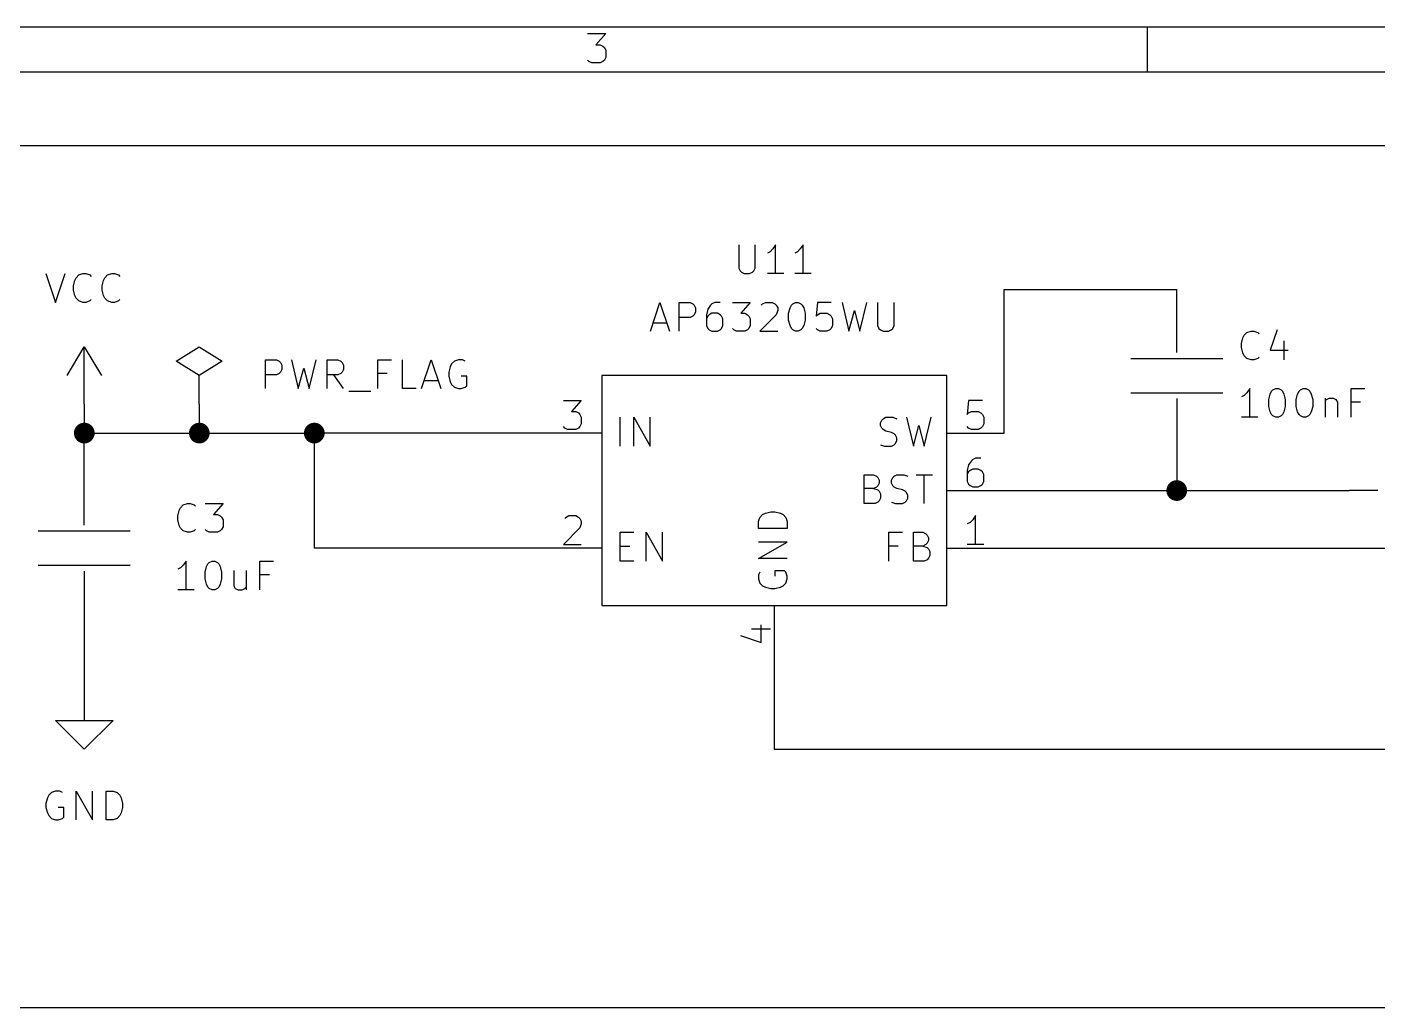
# Model space of a CAD drawing. Extents: x 0.4 to 11.3, y -7.9 to -0.4.
# Drawn here: x 4.35 to 6.7, y -2.1 to -0.394 of the extents above; entities that cross this region are included whole.
import ezdxf

# ---------------------------------------------------------------- set-up
doc = ezdxf.new("R2010")
doc.units = 0
doc.header["$MEASUREMENT"] = 0
for name, color, linetype in [('CYAN2', 4, 'CONTINUOUS'), ('GREEN3', 91, 'CONTINUOUS'), ('LORANGE', 41, 'CONTINUOUS'), ('LYELLOW', 51, 'CONTINUOUS'), ('RED2', 1, 'CONTINUOUS'), ('RED3', 11, 'CONTINUOUS')]:
    doc.layers.add(name, color=color, linetype=linetype)

msp = doc.modelspace()

# ---------------------------------------------------------------- linework, layer by layer
at = {"layer": 'CYAN2', "linetype": 'CONTINUOUS'}
for p, q in [((5.58809, -0.772614), (5.58809, -0.813091)), ((5.61667, -0.813091), (5.61667, -0.772614)), ((5.65238, -0.772614), (5.64762, -0.779756)), ((5.65238, -0.822614), (5.65238, -0.772614)), ((5.7, -0.772614), (5.69524, -0.779756)), ((5.7, -0.822614), (5.7, -0.772614)), ((5.64285, -0.78452), (5.63809, -0.786898)), ((5.64762, -0.779756), (5.64285, -0.78452)), ((5.69047, -0.78452), (5.68571, -0.786898)), ((5.69524, -0.779756), (5.69047, -0.78452)), ((5.58809, -0.813091), (5.59047, -0.81785)), ((5.59047, -0.81785), (5.59285, -0.820232)), ((5.59285, -0.820232), (5.59762, -0.822614)), ((5.60714, -0.822614), (5.6119, -0.820232)), ((5.6119, -0.820232), (5.61428, -0.81785)), ((5.61428, -0.81785), (5.61667, -0.813091)), ((4.38333, -0.822614), (4.4, -0.872614)), ((4.4, -0.872614), (4.41667, -0.822614)), ((4.43095, -0.844043), (4.43333, -0.83452)), ((4.43095, -0.851185), (4.43095, -0.844043)), ((4.43333, -0.83452), (4.43571, -0.829756)), ((4.43571, -0.829756), (4.44047, -0.824996)), ((4.44047, -0.824996), (4.44762, -0.822614)), ((4.44762, -0.822614), (4.45238, -0.822614)), ((4.45238, -0.822614), (4.45952, -0.824996)), ((4.45952, -0.824996), (4.4619, -0.827374)), ((4.48095, -0.844043), (4.48333, -0.83452)), ((4.48095, -0.851185), (4.48095, -0.844043)), ((4.48333, -0.83452), (4.48571, -0.829756)), ((4.48571, -0.829756), (4.49047, -0.824996)), ((4.49047, -0.824996), (4.49762, -0.822614)), ((4.49762, -0.822614), (4.50238, -0.822614)), ((4.50238, -0.822614), (4.50952, -0.824996)), ((4.50952, -0.824996), (4.5119, -0.827374)), ((5.59762, -0.822614), (5.60714, -0.822614)), ((5.66667, -0.822614), (5.63809, -0.822614)), ((5.71428, -0.822614), (5.68571, -0.822614)), ((4.43333, -0.860709), (4.43095, -0.851185)), ((4.43571, -0.865469), (4.43333, -0.860709)), ((4.44047, -0.870232), (4.43571, -0.865469)), ((4.4619, -0.86785), (4.45952, -0.870232)), ((4.48333, -0.860709), (4.48095, -0.851185)), ((4.48571, -0.865469), (4.48333, -0.860709)), ((4.49047, -0.870232), (4.48571, -0.865469)), ((4.5119, -0.86785), (4.50952, -0.870232)), ((4.44762, -0.872614), (4.44047, -0.870232)), ((4.45238, -0.872614), (4.44762, -0.872614)), ((4.45952, -0.870232), (4.45238, -0.872614)), ((4.49762, -0.872614), (4.49047, -0.870232)), ((4.50238, -0.872614), (4.49762, -0.872614)), ((4.50952, -0.870232), (4.50238, -0.872614)), ((5.43452, -0.922614), (5.45119, -0.872614)), ((5.45119, -0.872614), (5.46785, -0.922614)), ((5.48452, -0.922614), (5.48452, -0.872614)), ((5.48452, -0.872614), (5.50357, -0.872614)), ((5.50357, -0.872614), (5.50833, -0.874996)), ((5.50833, -0.874996), (5.51071, -0.877374)), ((5.51071, -0.877374), (5.51309, -0.882138)), ((5.51309, -0.88928), (5.51071, -0.894043)), ((5.51309, -0.882138), (5.51309, -0.88928)), ((5.53452, -0.88452), (5.53214, -0.894043)), ((5.53928, -0.877374), (5.53452, -0.88452)), ((5.54167, -0.891661), (5.5369, -0.894043)), ((5.54167, -0.874996), (5.53928, -0.877374)), ((5.54643, -0.872614), (5.54167, -0.874996)), ((5.55119, -0.891661), (5.54167, -0.891661)), ((5.55595, -0.872614), (5.54643, -0.872614)), ((5.55595, -0.894043), (5.55119, -0.891661)), ((5.57738, -0.872614), (5.60833, -0.872614)), ((5.60833, -0.872614), (5.59167, -0.891661)), ((5.59167, -0.891661), (5.59881, -0.891661)), ((5.59881, -0.891661), (5.60357, -0.894043)), ((5.62738, -0.877374), (5.62976, -0.874996)), ((5.62976, -0.874996), (5.63452, -0.872614)), ((5.63452, -0.872614), (5.64643, -0.872614)), ((5.64643, -0.872614), (5.65119, -0.874996)), ((5.65119, -0.874996), (5.65357, -0.877374)), ((5.65357, -0.877374), (5.65595, -0.882138)), ((5.65595, -0.886898), (5.65357, -0.894043)), ((5.65595, -0.882138), (5.65595, -0.886898)), ((5.675, -0.891661), (5.67738, -0.882138)), ((5.675, -0.903567), (5.675, -0.891661)), ((5.67738, -0.882138), (5.67976, -0.877374)), ((5.67976, -0.877374), (5.68214, -0.874996)), ((5.68214, -0.874996), (5.6869, -0.872614)), ((5.6869, -0.872614), (5.69167, -0.872614)), ((5.69167, -0.872614), (5.69643, -0.874996)), ((5.69643, -0.874996), (5.69881, -0.877374)), ((5.69881, -0.877374), (5.70119, -0.882138)), ((5.70119, -0.882138), (5.70357, -0.891661)), ((5.70357, -0.891661), (5.70357, -0.903567)), ((5.725, -0.872614), (5.72262, -0.896421)), ((5.74881, -0.872614), (5.725, -0.872614)), ((5.725, -0.894043), (5.72976, -0.891661)), ((5.72976, -0.891661), (5.74167, -0.891661)), ((5.74167, -0.891661), (5.74643, -0.894043)), ((5.76785, -0.872614), (5.77976, -0.922614)), ((5.77976, -0.922614), (5.78928, -0.886898)), ((5.78928, -0.886898), (5.79881, -0.922614)), ((5.79881, -0.922614), (5.81071, -0.872614)), ((5.82976, -0.872614), (5.82976, -0.913091)), ((5.85833, -0.913091), (5.85833, -0.872614)), ((5.43928, -0.908327), (5.46309, -0.908327)), ((5.50357, -0.898803), (5.48452, -0.898803)), ((5.50833, -0.896421), (5.50357, -0.898803)), ((5.51071, -0.894043), (5.50833, -0.896421)), ((5.53214, -0.894043), (5.53214, -0.913091)), ((5.53452, -0.896421), (5.53214, -0.901185)), ((5.53214, -0.913091), (5.53452, -0.91785)), ((5.5369, -0.894043), (5.53452, -0.896421)), ((5.55833, -0.896421), (5.55595, -0.894043)), ((5.56071, -0.901185), (5.55833, -0.896421)), ((5.55833, -0.91785), (5.56071, -0.913091)), ((5.56071, -0.913091), (5.56071, -0.901185)), ((5.60357, -0.894043), (5.60595, -0.896421)), ((5.60595, -0.896421), (5.60833, -0.901185)), ((5.60833, -0.913091), (5.60595, -0.91785)), ((5.60833, -0.901185), (5.60833, -0.913091)), ((5.65357, -0.894043), (5.625, -0.922614)), ((5.67738, -0.913091), (5.675, -0.903567)), ((5.67976, -0.91785), (5.67738, -0.913091)), ((5.70119, -0.913091), (5.69881, -0.91785)), ((5.70357, -0.903567), (5.70119, -0.913091)), ((5.72262, -0.896421), (5.725, -0.894043)), ((5.74643, -0.894043), (5.74881, -0.896421)), ((5.74881, -0.896421), (5.75119, -0.901185)), ((5.75119, -0.913091), (5.74881, -0.91785)), ((5.75119, -0.901185), (5.75119, -0.913091)), ((5.82976, -0.913091), (5.83214, -0.91785)), ((5.85595, -0.91785), (5.85833, -0.913091)), ((5.53452, -0.91785), (5.5369, -0.920232)), ((5.5369, -0.920232), (5.54167, -0.922614)), ((5.54167, -0.922614), (5.55119, -0.922614)), ((5.55119, -0.922614), (5.55595, -0.920232)), ((5.55595, -0.920232), (5.55833, -0.91785)), ((5.57976, -0.920232), (5.57738, -0.91785)), ((5.58452, -0.922614), (5.57976, -0.920232)), ((5.59881, -0.922614), (5.58452, -0.922614)), ((5.60357, -0.920232), (5.59881, -0.922614)), ((5.60595, -0.91785), (5.60357, -0.920232)), ((5.625, -0.922614), (5.65595, -0.922614)), ((5.68214, -0.920232), (5.67976, -0.91785)), ((5.6869, -0.922614), (5.68214, -0.920232)), ((5.69167, -0.922614), (5.6869, -0.922614)), ((5.69643, -0.920232), (5.69167, -0.922614)), ((5.69881, -0.91785), (5.69643, -0.920232)), ((5.725, -0.920232), (5.72262, -0.91785)), ((5.72976, -0.922614), (5.725, -0.920232)), ((5.74167, -0.922614), (5.72976, -0.922614)), ((5.74643, -0.920232), (5.74167, -0.922614)), ((5.74881, -0.91785), (5.74643, -0.920232)), ((5.83214, -0.91785), (5.83452, -0.920232)), ((5.83452, -0.920232), (5.83928, -0.922614)), ((5.83928, -0.922614), (5.84881, -0.922614)), ((5.84881, -0.922614), (5.85357, -0.920232)), ((5.85357, -0.920232), (5.85595, -0.91785)), ((6.46265, -0.944043), (6.46503, -0.93452)), ((6.46265, -0.944043), (6.46503, -0.93452)), ((6.46503, -0.93452), (6.46741, -0.929756)), ((6.46503, -0.93452), (6.46741, -0.929756)), ((6.46741, -0.929756), (6.47217, -0.924996)), ((6.46741, -0.929756), (6.47217, -0.924996)), ((6.47217, -0.924996), (6.47931, -0.922614)), ((6.47217, -0.924996), (6.47931, -0.922614)), ((6.47931, -0.922614), (6.48407, -0.922614)), ((6.47931, -0.922614), (6.48407, -0.922614)), ((6.48407, -0.922614), (6.49122, -0.924996)), ((6.48407, -0.922614), (6.49122, -0.924996)), ((6.49122, -0.924996), (6.4936, -0.927374)), ((6.49122, -0.924996), (6.4936, -0.927374)), ((6.52455, -0.920232), (6.51265, -0.955945)), ((6.52455, -0.920232), (6.51265, -0.955945)), ((6.53646, -0.93928), (6.53646, -0.972614)), ((6.53646, -0.93928), (6.53646, -0.972614)), ((6.46265, -0.951185), (6.46265, -0.944043)), ((6.46265, -0.951185), (6.46265, -0.944043)), ((6.46503, -0.960709), (6.46265, -0.951185)), ((6.46503, -0.960709), (6.46265, -0.951185)), ((6.46741, -0.965469), (6.46503, -0.960709)), ((6.46741, -0.965469), (6.46503, -0.960709)), ((6.51265, -0.955945), (6.5436, -0.955945)), ((6.51265, -0.955945), (6.5436, -0.955945)), ((4.76503, -1.02261), (4.76503, -0.97261)), ((4.76503, -0.97261), (4.78407, -0.97261)), ((4.78407, -0.97261), (4.78884, -0.974992)), ((4.78884, -0.974992), (4.79122, -0.97737)), ((4.79122, -0.97737), (4.7936, -0.982134)), ((4.7936, -0.982134), (4.7936, -0.989276)), ((4.81026, -0.97261), (4.82217, -1.02261)), ((4.84122, -1.02261), (4.85312, -0.97261)), ((4.87217, -1.02261), (4.87217, -0.97261)), ((4.87217, -0.97261), (4.89122, -0.97261)), ((4.89122, -0.97261), (4.89598, -0.974992)), ((4.89598, -0.974992), (4.89836, -0.97737)), ((4.89836, -0.97737), (4.90074, -0.982134)), ((4.90074, -0.982134), (4.90074, -0.989276)), ((4.96026, -1.02261), (4.96026, -0.97261)), ((4.96026, -0.97261), (4.98407, -0.97261)), ((5.00312, -1.02261), (5.00312, -0.97261)), ((5.03646, -1.02261), (5.05312, -0.97261)), ((5.05312, -0.97261), (5.06979, -1.02261)), ((5.08646, -0.984516), (5.08407, -0.994039)), ((5.08884, -0.979752), (5.08646, -0.984516)), ((5.0936, -0.974992), (5.08884, -0.979752)), ((5.10074, -0.97261), (5.0936, -0.974992)), ((5.10789, -0.97261), (5.10074, -0.97261)), ((5.11265, -0.974992), (5.10789, -0.97261)), ((6.47217, -0.970232), (6.46741, -0.965469)), ((6.47217, -0.970232), (6.46741, -0.965469)), ((6.47931, -0.972614), (6.47217, -0.970232)), ((6.47931, -0.972614), (6.47217, -0.970232)), ((6.48407, -0.972614), (6.47931, -0.972614)), ((6.48407, -0.972614), (6.47931, -0.972614)), ((6.49122, -0.970232), (6.48407, -0.972614)), ((6.49122, -0.970232), (6.48407, -0.972614)), ((6.4936, -0.96785), (6.49122, -0.970232)), ((6.4936, -0.96785), (6.49122, -0.970232)), ((4.78407, -0.998799), (4.76503, -0.998799)), ((4.78884, -0.996417), (4.78407, -0.998799)), ((4.79122, -0.994039), (4.78884, -0.996417)), ((4.7936, -0.989276), (4.79122, -0.994039)), ((4.82217, -1.02261), (4.83169, -0.986894)), ((4.83169, -0.986894), (4.84122, -1.02261)), ((4.89122, -0.998799), (4.87217, -0.998799)), ((4.90074, -1.02261), (4.88407, -0.998799)), ((4.89598, -0.996417), (4.89122, -0.998799)), ((4.89836, -0.994039), (4.89598, -0.996417)), ((4.90074, -0.989276), (4.89836, -0.994039)), ((4.97693, -0.996417), (4.96026, -0.996417)), ((5.04122, -1.00832), (5.06503, -1.00832)), ((5.08407, -0.994039), (5.08407, -1.00118)), ((5.08407, -1.00118), (5.08646, -1.0107)), ((5.11503, -1.00118), (5.1055, -1.00118)), ((5.11503, -1.01785), (5.11503, -1.00118)), ((4.91026, -1.02737), (4.94836, -1.02737)), ((5.02693, -1.02261), (5.00312, -1.02261)), ((5.08646, -1.0107), (5.08884, -1.01546)), ((5.08884, -1.01546), (5.0936, -1.02023)), ((5.0936, -1.02023), (5.10074, -1.02261)), ((5.10074, -1.02261), (5.1055, -1.02261)), ((5.1055, -1.02261), (5.11265, -1.02023)), ((5.11265, -1.02023), (5.11503, -1.01785)), ((6.47217, -1.02976), (6.46741, -1.03452)), ((6.47217, -1.02976), (6.46741, -1.03452)), ((6.47693, -1.02261), (6.47217, -1.02976)), ((6.47693, -1.02261), (6.47217, -1.02976)), ((6.47693, -1.07261), (6.47693, -1.02261)), ((6.47693, -1.07261), (6.47693, -1.02261)), ((6.51027, -1.04166), (6.51265, -1.03214)), ((6.51027, -1.04166), (6.51265, -1.03214)), ((6.51265, -1.03214), (6.51503, -1.02737)), ((6.51265, -1.03214), (6.51503, -1.02737)), ((6.51503, -1.02737), (6.51741, -1.025)), ((6.51503, -1.02737), (6.51741, -1.025)), ((6.51741, -1.025), (6.52217, -1.02261)), ((6.51741, -1.025), (6.52217, -1.02261)), ((6.52217, -1.02261), (6.52693, -1.02261)), ((6.52217, -1.02261), (6.52693, -1.02261)), ((6.52693, -1.02261), (6.5317, -1.025)), ((6.52693, -1.02261), (6.5317, -1.025)), ((6.5317, -1.025), (6.53407, -1.02737)), ((6.5317, -1.025), (6.53407, -1.02737)), ((6.53407, -1.02737), (6.53646, -1.03214)), ((6.53407, -1.02737), (6.53646, -1.03214)), ((6.53646, -1.03214), (6.53884, -1.04166)), ((6.53646, -1.03214), (6.53884, -1.04166)), ((6.55789, -1.04166), (6.56027, -1.03214)), ((6.55789, -1.04166), (6.56027, -1.03214)), ((6.56027, -1.03214), (6.56265, -1.02737)), ((6.56027, -1.03214), (6.56265, -1.02737)), ((6.56265, -1.02737), (6.56503, -1.025)), ((6.56265, -1.02737), (6.56503, -1.025)), ((6.56503, -1.025), (6.56979, -1.02261)), ((6.56503, -1.025), (6.56979, -1.02261)), ((6.56979, -1.02261), (6.57455, -1.02261)), ((6.56979, -1.02261), (6.57455, -1.02261)), ((6.57455, -1.02261), (6.57931, -1.025)), ((6.57455, -1.02261), (6.57931, -1.025)), ((6.57931, -1.025), (6.5817, -1.02737)), ((6.57931, -1.025), (6.5817, -1.02737)), ((6.5817, -1.02737), (6.58407, -1.03214)), ((6.5817, -1.02737), (6.58407, -1.03214)), ((6.58407, -1.03214), (6.58646, -1.04166)), ((6.58407, -1.03214), (6.58646, -1.04166)), ((6.65313, -1.07261), (6.65313, -1.02261)), ((6.65313, -1.02261), (6.67693, -1.02261)), ((6.65313, -1.07261), (6.65313, -1.02261)), ((6.65313, -1.02261), (6.67693, -1.02261)), ((6.46741, -1.03452), (6.46265, -1.0369)), ((6.46741, -1.03452), (6.46265, -1.0369)), ((6.51027, -1.05357), (6.51027, -1.04166)), ((6.51027, -1.05357), (6.51027, -1.04166)), ((6.51265, -1.06309), (6.51027, -1.05357)), ((6.51265, -1.06309), (6.51027, -1.05357)), ((6.53884, -1.05357), (6.53646, -1.06309)), ((6.53884, -1.05357), (6.53646, -1.06309)), ((6.53884, -1.04166), (6.53884, -1.05357)), ((6.53884, -1.04166), (6.53884, -1.05357)), ((6.55789, -1.05357), (6.55789, -1.04166)), ((6.55789, -1.05357), (6.55789, -1.04166)), ((6.56027, -1.06309), (6.55789, -1.05357)), ((6.56027, -1.06309), (6.55789, -1.05357)), ((6.58646, -1.05357), (6.58407, -1.06309)), ((6.58646, -1.05357), (6.58407, -1.06309)), ((6.58646, -1.04166), (6.58646, -1.05357)), ((6.58646, -1.04166), (6.58646, -1.05357)), ((6.60789, -1.03928), (6.60789, -1.07261)), ((6.60789, -1.03928), (6.60789, -1.07261)), ((6.60789, -1.04404), (6.61027, -1.04166)), ((6.60789, -1.04404), (6.61027, -1.04166)), ((6.61027, -1.04166), (6.61503, -1.03928)), ((6.61027, -1.04166), (6.61503, -1.03928)), ((6.61503, -1.03928), (6.62217, -1.03928)), ((6.61503, -1.03928), (6.62217, -1.03928)), ((6.62217, -1.03928), (6.62693, -1.04166)), ((6.62217, -1.03928), (6.62693, -1.04166)), ((6.62693, -1.04166), (6.62931, -1.04642)), ((6.62693, -1.04166), (6.62931, -1.04642)), ((6.62931, -1.04642), (6.62931, -1.07261)), ((6.62931, -1.04642), (6.62931, -1.07261)), ((6.66979, -1.04642), (6.65313, -1.04642)), ((6.66979, -1.04642), (6.65313, -1.04642)), ((5.3819, -1.12262), (5.3819, -1.07262)), ((5.40571, -1.12262), (5.40571, -1.07262)), ((5.40571, -1.07262), (5.43428, -1.12262)), ((5.43428, -1.12262), (5.43428, -1.07262)), ((5.83476, -1.08214), (5.83714, -1.07738)), ((5.83714, -1.07738), (5.83952, -1.075)), ((5.83952, -1.075), (5.84428, -1.07262)), ((5.84428, -1.07262), (5.85619, -1.07262)), ((5.85619, -1.07262), (5.86333, -1.075)), ((5.88, -1.07262), (5.8919, -1.12262)), ((5.91095, -1.12262), (5.92285, -1.07262)), ((6.49122, -1.07261), (6.46265, -1.07261)), ((6.49122, -1.07261), (6.46265, -1.07261)), ((6.51503, -1.06785), (6.51265, -1.06309)), ((6.51503, -1.06785), (6.51265, -1.06309)), ((6.51741, -1.07023), (6.51503, -1.06785)), ((6.51741, -1.07023), (6.51503, -1.06785)), ((6.52217, -1.07261), (6.51741, -1.07023)), ((6.52217, -1.07261), (6.51741, -1.07023)), ((6.52693, -1.07261), (6.52217, -1.07261)), ((6.52693, -1.07261), (6.52217, -1.07261)), ((6.5317, -1.07023), (6.52693, -1.07261)), ((6.5317, -1.07023), (6.52693, -1.07261)), ((6.53407, -1.06785), (6.5317, -1.07023)), ((6.53407, -1.06785), (6.5317, -1.07023)), ((6.53646, -1.06309), (6.53407, -1.06785)), ((6.53646, -1.06309), (6.53407, -1.06785)), ((6.56265, -1.06785), (6.56027, -1.06309)), ((6.56265, -1.06785), (6.56027, -1.06309)), ((6.56503, -1.07023), (6.56265, -1.06785)), ((6.56503, -1.07023), (6.56265, -1.06785)), ((6.56979, -1.07261), (6.56503, -1.07023)), ((6.56979, -1.07261), (6.56503, -1.07023)), ((6.57455, -1.07261), (6.56979, -1.07261)), ((6.57455, -1.07261), (6.56979, -1.07261)), ((6.57931, -1.07023), (6.57455, -1.07261)), ((6.57931, -1.07023), (6.57455, -1.07261)), ((6.5817, -1.06785), (6.57931, -1.07023)), ((6.5817, -1.06785), (6.57931, -1.07023)), ((6.58407, -1.06309), (6.5817, -1.06785)), ((6.58407, -1.06309), (6.5817, -1.06785)), ((5.83476, -1.0869), (5.83476, -1.08214)), ((5.83714, -1.09167), (5.83476, -1.0869)), ((5.83952, -1.09405), (5.83714, -1.09167)), ((5.84428, -1.09643), (5.83952, -1.09405)), ((5.85381, -1.09881), (5.84428, -1.09643)), ((5.85857, -1.10119), (5.85381, -1.09881)), ((5.86095, -1.10357), (5.85857, -1.10119)), ((5.86333, -1.10833), (5.86095, -1.10357)), ((5.8919, -1.12262), (5.90143, -1.0869)), ((5.90143, -1.0869), (5.91095, -1.12262)), ((5.83476, -1.12024), (5.8419, -1.12262)), ((5.8419, -1.12262), (5.85381, -1.12262)), ((5.85381, -1.12262), (5.85857, -1.12024)), ((5.85857, -1.12024), (5.86095, -1.11785)), ((5.86095, -1.11785), (5.86333, -1.11309)), ((5.86333, -1.11309), (5.86333, -1.10833)), ((5.80619, -1.22262), (5.80619, -1.17262)), ((5.80619, -1.17262), (5.82285, -1.17262)), ((5.82285, -1.17262), (5.82762, -1.175)), ((5.85857, -1.175), (5.86333, -1.17262)), ((5.86333, -1.17262), (5.87524, -1.17262)), ((5.87524, -1.17262), (5.88238, -1.175)), ((5.89667, -1.17262), (5.92524, -1.17262)), ((5.91095, -1.22262), (5.91095, -1.17262)), ((5.82285, -1.19643), (5.80619, -1.19643)), ((5.82762, -1.19405), (5.82285, -1.19643)), ((5.82285, -1.19643), (5.83, -1.19881)), ((5.82762, -1.175), (5.83, -1.17738)), ((5.83, -1.19167), (5.82762, -1.19405)), ((5.83, -1.17738), (5.83238, -1.18214)), ((5.83238, -1.1869), (5.83, -1.19167)), ((5.83238, -1.18214), (5.83238, -1.1869)), ((5.85381, -1.18214), (5.85619, -1.17738)), ((5.85381, -1.1869), (5.85381, -1.18214)), ((5.85619, -1.19167), (5.85381, -1.1869)), ((5.85619, -1.17738), (5.85857, -1.175)), ((5.85857, -1.19405), (5.85619, -1.19167)), ((5.86333, -1.19643), (5.85857, -1.19405)), ((5.87285, -1.19881), (5.86333, -1.19643)), ((5.83, -1.22024), (5.82524, -1.22262)), ((5.83, -1.19881), (5.83238, -1.20119)), ((5.83238, -1.21785), (5.83, -1.22024)), ((5.83238, -1.20119), (5.83476, -1.20595)), ((5.83476, -1.21309), (5.83238, -1.21785)), ((5.83476, -1.20595), (5.83476, -1.21309)), ((5.85381, -1.22024), (5.86095, -1.22262)), ((5.87762, -1.20119), (5.87285, -1.19881)), ((5.87285, -1.22262), (5.87762, -1.22024)), ((5.88, -1.20357), (5.87762, -1.20119)), ((5.87762, -1.22024), (5.88, -1.21785)), ((5.88238, -1.20833), (5.88, -1.20357)), ((5.88, -1.21785), (5.88238, -1.21309)), ((5.88238, -1.21309), (5.88238, -1.20833)), ((4.61265, -1.24404), (4.61503, -1.23452)), ((4.61265, -1.25118), (4.61265, -1.24404)), ((4.61503, -1.23452), (4.61741, -1.22975)), ((4.61741, -1.22975), (4.62217, -1.22499)), ((4.62217, -1.22499), (4.62931, -1.22261)), ((4.62931, -1.22261), (4.63407, -1.22261)), ((4.63407, -1.22261), (4.64122, -1.22499)), ((4.64122, -1.22499), (4.6436, -1.22737)), ((4.66026, -1.22261), (4.69122, -1.22261)), ((4.69122, -1.22261), (4.67455, -1.24166)), ((4.67455, -1.24166), (4.68169, -1.24166)), ((4.68169, -1.24166), (4.68646, -1.24404)), ((4.68646, -1.24404), (4.68883, -1.24642)), ((5.625, -1.24667), (5.62976, -1.2419)), ((5.62976, -1.2419), (5.63452, -1.23952)), ((5.63452, -1.23952), (5.64405, -1.23714)), ((5.64405, -1.23714), (5.65119, -1.23714)), ((5.65119, -1.23714), (5.66071, -1.23952)), ((5.66071, -1.23952), (5.66547, -1.2419)), ((5.66547, -1.2419), (5.67024, -1.24667)), ((5.82524, -1.22262), (5.80619, -1.22262)), ((5.86095, -1.22262), (5.87285, -1.22262)), ((4.61503, -1.2607), (4.61265, -1.25118)), ((4.61741, -1.26546), (4.61503, -1.2607)), ((4.62217, -1.27023), (4.61741, -1.26546)), ((4.6436, -1.26785), (4.64122, -1.27023)), ((4.66265, -1.27023), (4.66026, -1.26785)), ((4.68883, -1.26785), (4.68646, -1.27023)), ((4.68883, -1.24642), (4.69122, -1.25118)), ((4.69122, -1.26309), (4.68883, -1.26785)), ((4.69122, -1.25118), (4.69122, -1.26309)), ((5.62262, -1.25381), (5.625, -1.24667)), ((5.62262, -1.26571), (5.62262, -1.25381)), ((5.67262, -1.26571), (5.62262, -1.26571)), ((5.67024, -1.24667), (5.67262, -1.25381)), ((5.67262, -1.25381), (5.67262, -1.26571)), ((4.62931, -1.27261), (4.62217, -1.27023)), ((4.63407, -1.27261), (4.62931, -1.27261)), ((4.64122, -1.27023), (4.63407, -1.27261)), ((4.66741, -1.27261), (4.66265, -1.27023)), ((4.68169, -1.27261), (4.66741, -1.27261)), ((4.68646, -1.27023), (4.68169, -1.27261)), ((5.3819, -1.32262), (5.3819, -1.27262)), ((5.3819, -1.27262), (5.40571, -1.27262)), ((5.42714, -1.32262), (5.42714, -1.27262)), ((5.42714, -1.27262), (5.45571, -1.32262)), ((5.45571, -1.32262), (5.45571, -1.27262)), ((5.62262, -1.31809), (5.67262, -1.28952)), ((5.67262, -1.28952), (5.62262, -1.28952)), ((5.84905, -1.32262), (5.84905, -1.27262)), ((5.84905, -1.27262), (5.87285, -1.27262)), ((5.8919, -1.32262), (5.8919, -1.27262)), ((5.8919, -1.27262), (5.90857, -1.27262)), ((5.90857, -1.27262), (5.91333, -1.275)), ((5.91333, -1.275), (5.91571, -1.27738)), ((5.91571, -1.29167), (5.91333, -1.29405)), ((5.91571, -1.27738), (5.91809, -1.28214)), ((5.91809, -1.2869), (5.91571, -1.29167)), ((5.91809, -1.28214), (5.91809, -1.2869)), ((5.3819, -1.29643), (5.39857, -1.29643)), ((5.86571, -1.29643), (5.84905, -1.29643)), ((5.90857, -1.29643), (5.8919, -1.29643)), ((5.91333, -1.29405), (5.90857, -1.29643)), ((5.90857, -1.29643), (5.91571, -1.29881)), ((5.91571, -1.29881), (5.91809, -1.30119)), ((5.91809, -1.30119), (5.92047, -1.30595)), ((5.92047, -1.31309), (5.91809, -1.31785)), ((5.92047, -1.30595), (5.92047, -1.31309)), ((4.61741, -1.33452), (4.61265, -1.33689)), ((4.62217, -1.32975), (4.61741, -1.33452)), ((4.62693, -1.32261), (4.62217, -1.32975)), ((4.62693, -1.37261), (4.62693, -1.32261)), ((4.66026, -1.34166), (4.66265, -1.33213)), ((4.66265, -1.33213), (4.66503, -1.32737)), ((4.66503, -1.32737), (4.66741, -1.32499)), ((4.66741, -1.32499), (4.67217, -1.32261)), ((4.67217, -1.32261), (4.67693, -1.32261)), ((4.67693, -1.32261), (4.68169, -1.32499)), ((4.68169, -1.32499), (4.68407, -1.32737)), ((4.68407, -1.32737), (4.68646, -1.33213)), ((4.68646, -1.33213), (4.68884, -1.34166)), ((4.71026, -1.33928), (4.71026, -1.36546)), ((4.73169, -1.33928), (4.73169, -1.37261)), ((4.7555, -1.37261), (4.7555, -1.32261)), ((4.7555, -1.32261), (4.77931, -1.32261)), ((5.40571, -1.32262), (5.3819, -1.32262)), ((5.67262, -1.31809), (5.62262, -1.31809)), ((5.91095, -1.32262), (5.8919, -1.32262)), ((5.91571, -1.32024), (5.91095, -1.32262)), ((5.91809, -1.31785), (5.91571, -1.32024)), ((4.66026, -1.35356), (4.66026, -1.34166)), ((4.66265, -1.36309), (4.66026, -1.35356)), ((4.68884, -1.35356), (4.68646, -1.36309)), ((4.68884, -1.34166), (4.68884, -1.35356)), ((4.77217, -1.34642), (4.7555, -1.34642)), ((5.625, -1.3419), (5.62262, -1.34667)), ((5.62262, -1.34667), (5.62262, -1.35381)), ((5.62262, -1.35381), (5.625, -1.36095)), ((5.625, -1.36095), (5.62976, -1.36571)), ((5.66785, -1.33952), (5.65119, -1.33952)), ((5.65119, -1.33952), (5.65119, -1.34905)), ((5.66547, -1.36571), (5.67024, -1.36095)), ((5.67024, -1.3419), (5.66785, -1.33952)), ((5.67262, -1.34905), (5.67024, -1.3419)), ((5.67024, -1.36095), (5.67262, -1.35381)), ((5.67262, -1.35381), (5.67262, -1.34905)), ((4.64122, -1.37261), (4.61265, -1.37261)), ((4.66503, -1.36785), (4.66265, -1.36309)), ((4.66741, -1.37023), (4.66503, -1.36785)), ((4.67217, -1.37261), (4.66741, -1.37023)), ((4.67693, -1.37261), (4.67217, -1.37261)), ((4.68169, -1.37023), (4.67693, -1.37261)), ((4.68407, -1.36785), (4.68169, -1.37023)), ((4.68646, -1.36309), (4.68407, -1.36785)), ((4.71026, -1.36546), (4.71265, -1.37023)), ((4.71265, -1.37023), (4.71741, -1.37261)), ((4.71741, -1.37261), (4.72455, -1.37261)), ((4.72455, -1.37261), (4.72931, -1.37023)), ((4.72931, -1.37023), (4.73169, -1.36785)), ((5.62976, -1.36571), (5.63452, -1.36809)), ((5.63452, -1.36809), (5.64405, -1.37047)), ((5.64405, -1.37047), (5.65119, -1.37047)), ((5.65119, -1.37047), (5.66071, -1.36809)), ((5.66071, -1.36809), (5.66547, -1.36571)), ((4.38571, -1.73452), (4.38333, -1.74404)), ((4.38809, -1.72976), (4.38571, -1.73452)), ((4.39285, -1.725), (4.38809, -1.72976)), ((4.4, -1.72261), (4.39285, -1.725)), ((4.40714, -1.72261), (4.4, -1.72261)), ((4.4119, -1.725), (4.40714, -1.72261)), ((4.43571, -1.77261), (4.43571, -1.72261)), ((4.43571, -1.72261), (4.46428, -1.77261)), ((4.46428, -1.77261), (4.46428, -1.72261)), ((4.48809, -1.77261), (4.48809, -1.72261)), ((4.48809, -1.72261), (4.5, -1.72261)), ((4.5, -1.72261), (4.50714, -1.725)), ((4.50714, -1.725), (4.5119, -1.72976)), ((4.5119, -1.72976), (4.51428, -1.73452)), ((4.51428, -1.73452), (4.51667, -1.74404)), ((4.38333, -1.74404), (4.38333, -1.75119)), ((4.38333, -1.75119), (4.38571, -1.76071)), ((4.38571, -1.76071), (4.38809, -1.76547)), ((4.41428, -1.75119), (4.40476, -1.75119)), ((4.41428, -1.76785), (4.41428, -1.75119)), ((4.51428, -1.76071), (4.5119, -1.76547)), ((4.51667, -1.75119), (4.51428, -1.76071)), ((4.51667, -1.74404), (4.51667, -1.75119)), ((4.38809, -1.76547), (4.39285, -1.77023)), ((4.39285, -1.77023), (4.4, -1.77261)), ((4.4, -1.77261), (4.40476, -1.77261)), ((4.40476, -1.77261), (4.4119, -1.77023)), ((4.4119, -1.77023), (4.41428, -1.76785)), ((4.5, -1.77261), (4.48809, -1.77261)), ((4.50714, -1.77023), (4.5, -1.77261)), ((4.5119, -1.76547), (4.50714, -1.77023))]:
    msp.add_line(p, q, dxfattribs=at)
at = {"layer": 'GREEN3', "linetype": 'CONTINUOUS'}
for p, q in [((6.05, -0.85), (6.35, -0.85)), ((6.05, -1.1), (6.05, -0.85)), ((4.45, -1.05), (4.45, -1.1)), ((4.65, -1.05), (4.65, -1.1)), ((4.45, -1.15), (4.45, -1.1)), ((4.45, -1.1), (4.65, -1.1)), ((4.65, -1.1), (4.85, -1.1)), ((5.25, -1.1), (4.85, -1.1)), ((4.85, -1.1), (4.85, -1.3)), ((6.35, -1.15), (6.35, -1.2)), ((6.05, -1.2), (6.35, -1.2)), ((6.35, -1.2), (6.65, -1.2)), ((5.25, -1.3), (4.85, -1.3)), ((6.05, -1.3), (7.1, -1.3)), ((4.45, -1.45), (4.45, -1.55)), ((5.65, -1.5), (5.65, -1.65)), ((5.65, -1.65), (7.2, -1.65))]:
    msp.add_line(p, q, dxfattribs=at)
at = {"layer": 'GREEN3', "const_width": 0.018}
for points in [[(4.441, -1.1, 1), (4.459, -1.1, 1)], [(4.641, -1.1, 1), (4.659, -1.1, 1)], [(4.841, -1.1, 1), (4.859, -1.1, 1)], [(6.341, -1.2, 1), (6.359, -1.2, 1)]]:
    msp.add_lwpolyline(points, format="xyb", close=True, dxfattribs=at)
at = {"layer": 'LORANGE', "linetype": 'CONTINUOUS'}
for p, q in [((0.6, -0.6), (8, -0.6)), ((8, -2.1), (0.6, -2.1))]:
    msp.add_line(p, q, dxfattribs=at)
at = {"layer": 'LYELLOW', "linetype": 'CONTINUOUS'}
for p, q in [((5.35, -1), (5.35, -1.4)), ((5.95, -1), (5.35, -1)), ((5.95, -1.4), (5.95, -1)), ((5.35, -1.4), (5.95, -1.4))]:
    msp.add_line(p, q, dxfattribs=at)
at = {"layer": 'RED2', "linetype": 'CONTINUOUS'}
for p, q in [((11.2993, -0.393701), (0.393701, -0.393701)), ((6.29921, -0.472441), (6.29921, -0.393701)), ((5.32522, -0.405039), (5.35691, -0.405039)), ((5.35691, -0.405039), (5.33985, -0.424539)), ((5.33985, -0.424539), (5.34716, -0.424539)), ((5.34716, -0.424539), (5.35203, -0.426976)), ((5.35203, -0.426976), (5.35447, -0.429413)), ((5.35447, -0.429413), (5.35691, -0.434287)), ((5.35691, -0.434287), (5.35691, -0.446472)), ((5.32766, -0.453783), (5.32522, -0.451346)), ((5.33254, -0.45622), (5.32766, -0.453783)), ((5.34716, -0.45622), (5.33254, -0.45622)), ((5.35203, -0.453783), (5.34716, -0.45622)), ((5.35447, -0.451346), (5.35203, -0.453783)), ((5.35691, -0.446472), (5.35447, -0.451346)), ((11.2206, -0.472441), (0.472441, -0.472441)), ((6.35, -0.96), (6.35, -0.85)), ((6.35, -0.96), (6.35, -0.85)), ((4.42, -1), (4.45, -0.95)), ((4.45, -1.05), (4.45, -0.95)), ((4.45, -0.95), (4.48, -1)), ((4.61, -0.975), (4.65, -0.95)), ((4.65, -0.95), (4.69, -0.975)), ((4.65, -1), (4.61, -0.975)), ((4.69, -0.975), (4.65, -1)), ((6.27, -0.97), (6.43, -0.97)), ((4.65, -1.05), (4.65, -1)), ((5.35, -1), (5.35, -1.4)), ((5.95, -1), (5.35, -1)), ((5.35, -1), (5.35, -1.4)), ((5.95, -1), (5.35, -1)), ((5.95, -1.4), (5.95, -1)), ((5.95, -1.4), (5.95, -1)), ((6.27, -1.03), (6.43, -1.03)), ((6.35, -1.04), (6.35, -1.15)), ((6.35, -1.04), (6.35, -1.15)), ((5.35, -1.1), (5.25, -1.1)), ((5.95, -1.1), (6.05, -1.1)), ((4.45, -1.26), (4.45, -1.15)), ((5.95, -1.2), (6.05, -1.2)), ((6.7, -1.2), (6.65, -1.2)), ((6.7, -1.2), (6.65, -1.2)), ((4.37, -1.27), (4.53, -1.27)), ((5.35, -1.3), (5.25, -1.3)), ((5.95, -1.3), (6.05, -1.3)), ((4.37, -1.33), (4.53, -1.33)), ((4.45, -1.34), (4.45, -1.45)), ((5.35, -1.4), (5.95, -1.4)), ((5.35, -1.4), (5.95, -1.4)), ((5.65, -1.4), (5.65, -1.5)), ((4.45, -1.55), (4.45, -1.6)), ((4.45, -1.65), (4.4, -1.6)), ((4.4, -1.6), (4.45, -1.6)), ((4.45, -1.6), (4.5, -1.6)), ((4.5, -1.6), (4.45, -1.65))]:
    msp.add_line(p, q, dxfattribs=at)
at = {"layer": 'RED3', "linetype": 'CONTINUOUS'}
for p, q in [((5.28333, -1.04362), (5.31428, -1.04362)), ((5.31428, -1.04362), (5.29762, -1.06267)), ((5.98809, -1.04362), (5.98571, -1.06743)), ((6.0119, -1.04362), (5.98809, -1.04362)), ((5.29762, -1.06267), (5.30476, -1.06267)), ((5.30476, -1.06267), (5.30952, -1.06505)), ((5.30952, -1.06505), (5.3119, -1.06743)), ((5.3119, -1.06743), (5.31428, -1.07219)), ((5.31428, -1.07219), (5.31428, -1.08409)), ((5.98571, -1.06743), (5.98809, -1.06505)), ((5.98809, -1.06505), (5.99285, -1.06267)), ((5.99285, -1.06267), (6.00476, -1.06267)), ((6.00476, -1.06267), (6.00952, -1.06505)), ((6.00952, -1.06505), (6.0119, -1.06743)), ((6.0119, -1.06743), (6.01428, -1.07219)), ((6.01428, -1.07219), (6.01428, -1.08409)), ((5.28571, -1.09124), (5.28333, -1.08885)), ((5.29047, -1.09362), (5.28571, -1.09124)), ((5.30476, -1.09362), (5.29047, -1.09362)), ((5.30952, -1.09124), (5.30476, -1.09362)), ((5.3119, -1.08885), (5.30952, -1.09124)), ((5.31428, -1.08409), (5.3119, -1.08885)), ((5.98809, -1.09124), (5.98571, -1.08885)), ((5.99285, -1.09362), (5.98809, -1.09124)), ((6.00476, -1.09362), (5.99285, -1.09362)), ((6.00952, -1.09124), (6.00476, -1.09362)), ((6.0119, -1.08885), (6.00952, -1.09124)), ((6.01428, -1.08409), (6.0119, -1.08885)), ((5.99285, -1.14838), (5.98809, -1.15552)), ((5.99524, -1.146), (5.99285, -1.14838)), ((6, -1.14362), (5.99524, -1.146)), ((6.00952, -1.14362), (6, -1.14362)), ((5.98809, -1.15552), (5.98571, -1.16505)), ((5.98571, -1.16505), (5.98571, -1.18409)), ((5.98809, -1.16743), (5.98571, -1.17219)), ((5.99047, -1.16505), (5.98809, -1.16743)), ((5.99524, -1.16267), (5.99047, -1.16505)), ((6.00476, -1.16267), (5.99524, -1.16267)), ((6.00952, -1.16505), (6.00476, -1.16267)), ((6.0119, -1.16743), (6.00952, -1.16505)), ((6.01428, -1.17219), (6.0119, -1.16743)), ((6.01428, -1.18409), (6.01428, -1.17219)), ((5.98571, -1.18409), (5.98809, -1.18885)), ((5.98809, -1.18885), (5.99047, -1.19124)), ((5.99047, -1.19124), (5.99524, -1.19362)), ((5.99524, -1.19362), (6.00476, -1.19362)), ((6.00476, -1.19362), (6.00952, -1.19124)), ((6.00952, -1.19124), (6.0119, -1.18885)), ((6.0119, -1.18885), (6.01428, -1.18409)), ((5.28809, -1.246), (5.29285, -1.24362)), ((5.29285, -1.24362), (5.30476, -1.24362)), ((5.30476, -1.24362), (5.30952, -1.246)), ((6, -1.24362), (5.99524, -1.25076)), ((6, -1.29362), (6, -1.24362)), ((5.3119, -1.26505), (5.28333, -1.29362)), ((5.28571, -1.24838), (5.28809, -1.246)), ((5.30952, -1.246), (5.3119, -1.24838)), ((5.3119, -1.24838), (5.31428, -1.25314)), ((5.31428, -1.2579), (5.3119, -1.26505)), ((5.31428, -1.25314), (5.31428, -1.2579)), ((5.99047, -1.25552), (5.98571, -1.2579)), ((5.99524, -1.25076), (5.99047, -1.25552)), ((5.28333, -1.29362), (5.31428, -1.29362)), ((6.01428, -1.29362), (5.98571, -1.29362)), ((5.59124, -1.45238), (5.62695, -1.46428)), ((5.61028, -1.44047), (5.64362, -1.44047)), ((5.62695, -1.46428), (5.62695, -1.43333))]:
    msp.add_line(p, q, dxfattribs=at)

doc.saveas('drawing.dxf')
